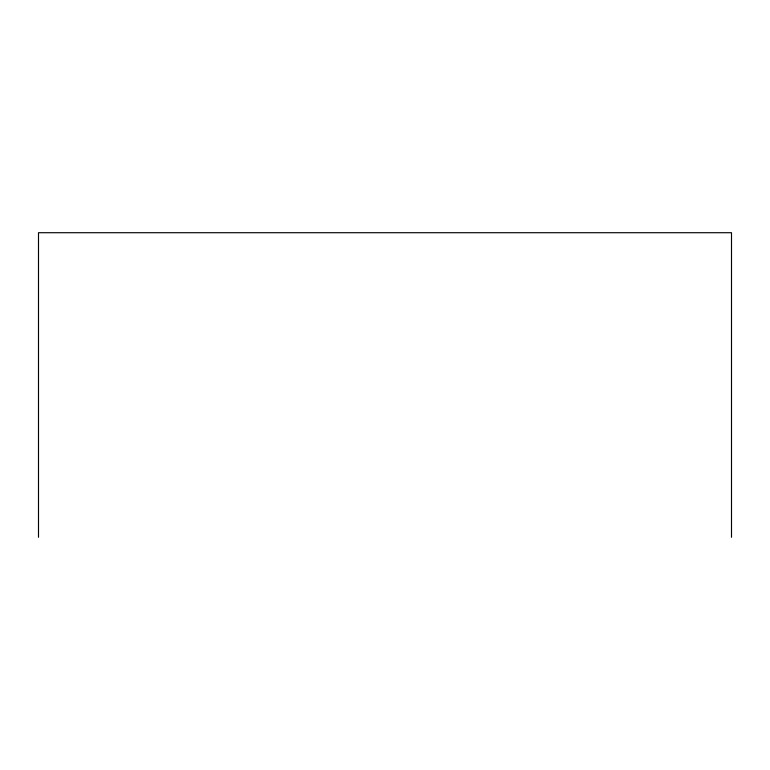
<?xml version="1.0" encoding="UTF-8"?>
<svg xmlns="http://www.w3.org/2000/svg" width="770" height="770" viewBox="0 0 770 770"><rect width="100%" height="100%" fill="white"/><g stroke="black" fill="none" stroke-linecap="round" stroke-linejoin="round"><path stroke-width="1.16" d="M731.5 537.287L731.5 232.713L38.5 232.713L38.5 537.287"/></g></svg>
